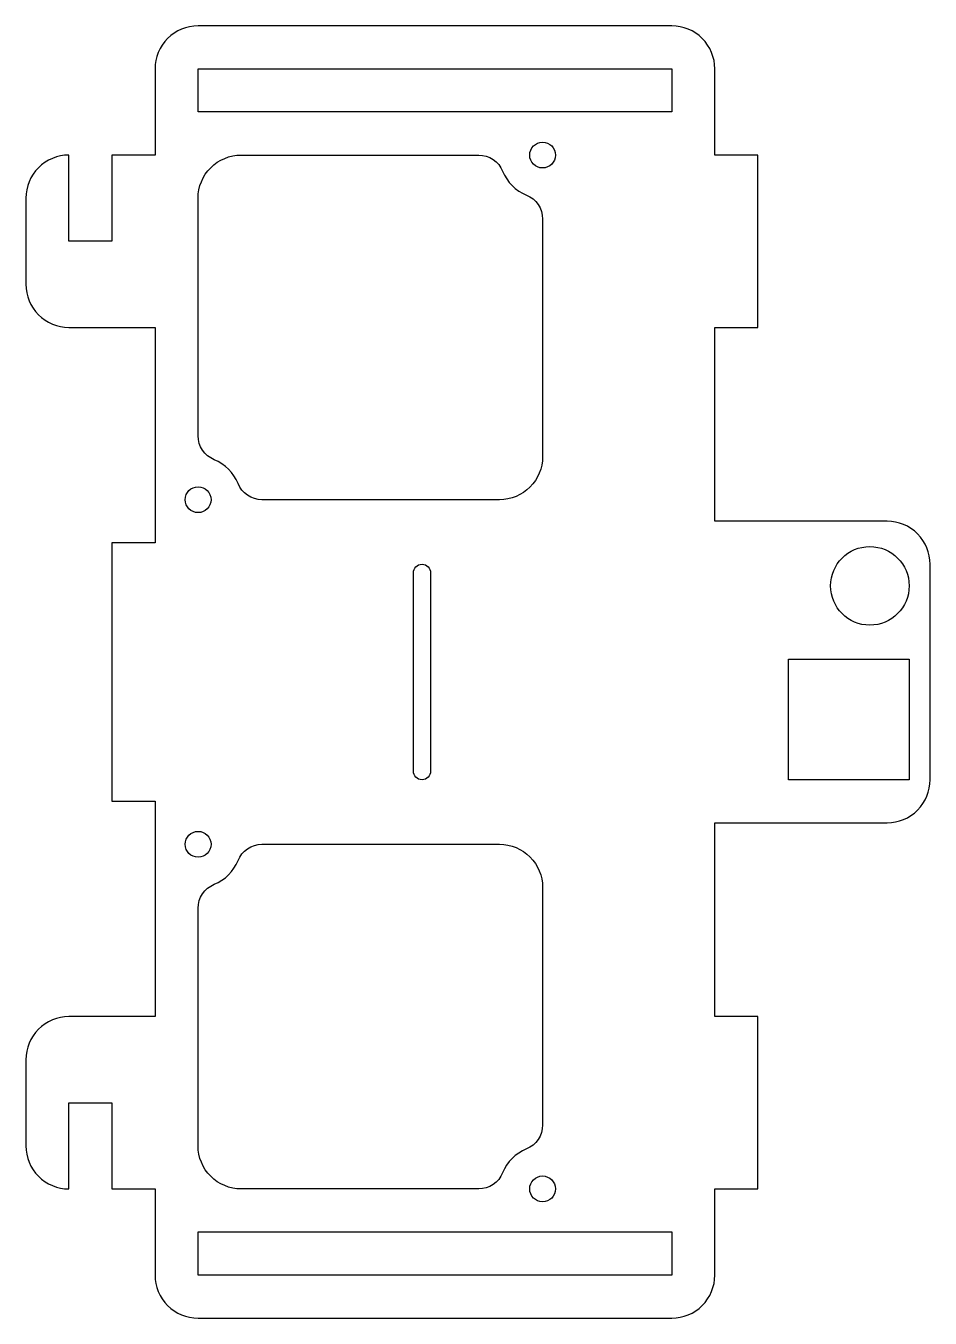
# Model space of a CAD drawing. Header units: millimetres. Extents: x -20 to 85, y -150 to 0.
import ezdxf

# ---------------------------------------------------------------- set-up
doc = ezdxf.new("R2010")
doc.units = ezdxf.units.MM

msp = doc.modelspace()

# ---------------------------------------------------------------- linework, layer by layer
for points in [[(60, -115), (60, -92.5), (80, -92.5, 0.414214), (85, -87.5), (85, -62.5, 0.414214), (80, -57.5), (60, -57.5), (60, -35), (65, -35), (65, -15), (60, -15), (60, -5, 0.414214), (55, 0), (0, 0, 0.414214), (-5, -5), (-5, -15), (-10, -15), (-10, -25), (-15, -25), (-15, -15, 0.414214), (-20, -20), (-20, -30, 0.414214), (-15, -35), (-10, -35), (-5, -35), (-5, -60), (-10, -60), (-10, -90), (-5, -90), (-5, -115), (-10, -115), (-15, -115, 0.414214), (-20, -120), (-20, -130, 0.414214), (-15, -135), (-15, -125), (-10, -125), (-10, -135), (-5, -135), (-5, -145, 0.414214), (0, -150), (55, -150, 0.414214), (60, -145), (60, -135), (65, -135), (65, -115)], [(32.58, -15, -0.305615), (35.36, -16.88, 0.203231), (38.12, -19.64, -0.305615), (40, -22.42), (40, -50, -0.414214), (35, -55), (7.42, -55, -0.305615), (4.64, -53.13, 0.203231), (1.87, -50.36, -0.305615), (0, -47.58), (0, -20, -0.414214), (5, -15)], [(25, -63.5, -1), (27, -63.5), (27, -86.5, -1), (25, -86.5)], [(4.64, -96.88, -0.305615), (7.42, -95), (35, -95, -0.414214), (40, -100), (40, -127.58, -0.305615), (38.12, -130.36, 0.203231), (35.36, -133.13, -0.305615), (32.58, -135), (5, -135, -0.414214), (0, -130), (0, -102.42, -0.305615), (1.87, -99.64, 0.203231)]]:
    msp.add_lwpolyline(points, format="xyb", close=True)
for points in [[(0, -10), (0, -5), (55, -5), (55, -10)], [(68.56, -73.5), (82.56, -73.5), (82.56, -87.5), (68.56, -87.5)], [(55, -145), (0, -145), (0, -140), (55, -140)]]:
    msp.add_lwpolyline(points, close=True)
for centre, radius in [((40, -15), 1.5), ((0, -55), 1.5), ((78, -65), 4.56), ((0, -95), 1.5), ((40, -135), 1.5)]:
    msp.add_circle(centre, radius)

doc.saveas('drawing.dxf')
